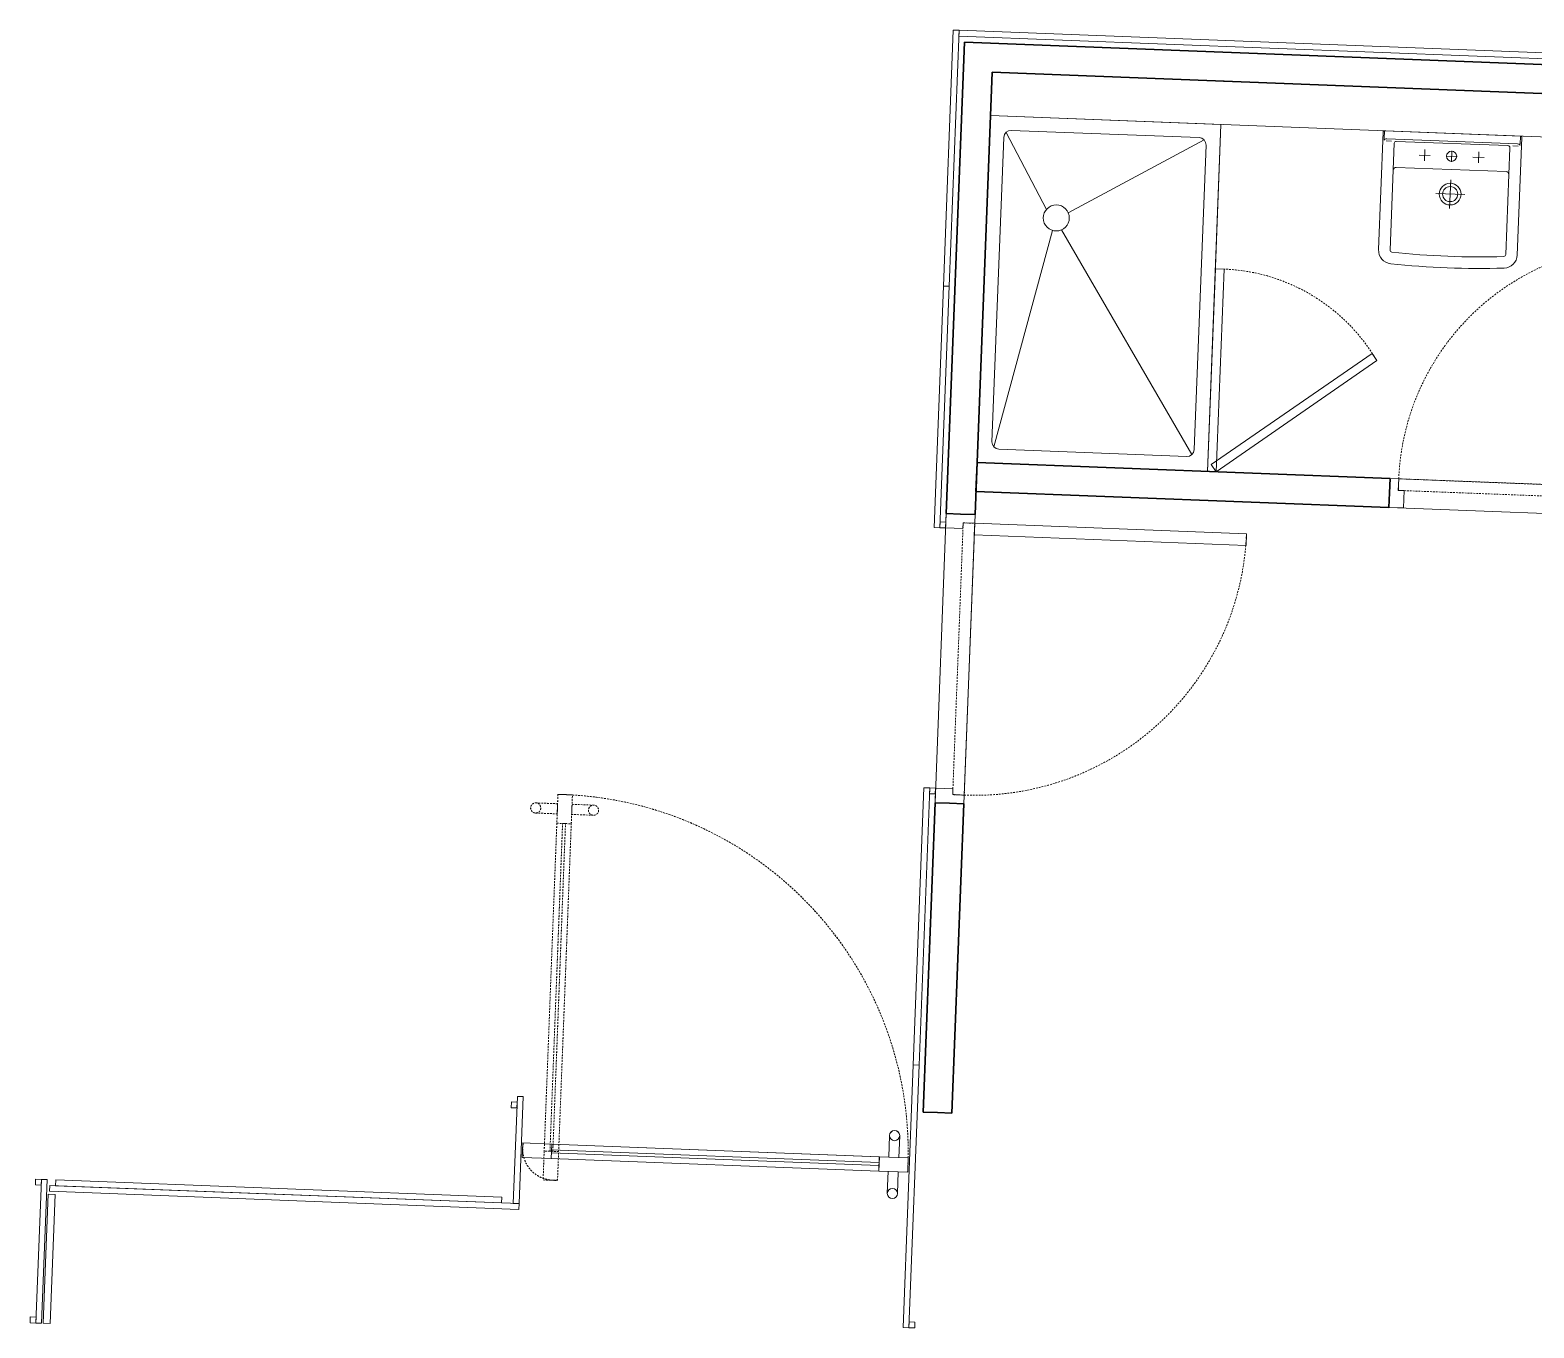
# Model space of a CAD drawing. Header units: millimetres. Extents: x 32078 to 83548, y -4690 to 56252.
# Drawn here: x 53054 to 58252, y 34234 to 38718 of the extents above; entities that cross this region are included whole.
import ezdxf

# ---------------------------------------------------------------- set-up
doc = ezdxf.new("R2010")
doc.units = ezdxf.units.MM
doc.header["$MEASUREMENT"] = 0
doc.linetypes.add('CENTER2', pattern=[11.25, 7.5, -1.25, 1.25, -1.25])
doc.linetypes.add('DGN Style 2', pattern=[10, 6, -4])
for name, color, linetype, lineweight in [('DOOR', 40, 'Continuous', 0), ('DOOR-FRAM', 40, 'Continuous', 0), ('DOOR-HEAD', 42, 'Continuous', 30), ('DOOR-LEAF', 40, 'Continuous', 0), ('DOOR-OPNG', 40, 'Continuous', 0), ('FIXT-JNRY-FULL', 6, 'Continuous', 0), ('FIXT-SNTY', 132, 'Continuous', 0), ('GLAZ', 4, 'Continuous', 0), ('PRTN-FULL', 6, 'Continuous', 30), ('STRC-STEL', 62, 'Continuous', 30), ('WALL-LNIG', 1, 'Continuous', 0)]:
    doc.layers.add(name, color=color, linetype=linetype, lineweight=lineweight)

# ---------------------------------------------------------------- blocks, each defined once
blk = doc.blocks.new('*U162')
at = {"color": 0, "lineweight": -2}
for p, q in [((-226.8, 237.9), (-227.9, 209.9)), ((-219.2, 209.6), (233.1, 192.1)), ((242.9, 219.8), (241.8, 191.8)), ((-202.9, 202), (-221.5, 202.7)), ((-193.4, 194.6), (-207.7, -174.4)), ((-186.2, 201.3), (199.6, 186.4)), ((206.3, 179.2), (192, -189.9)), ((216.3, 185.8), (234.9, 185.1)), ((193.1, 96.6), (-186.6, 111.3))]:
    blk.add_line(p, q, dxfattribs=at)
at = {"color": 0, "linetype": 'CENTER2', "lineweight": -2, "ltscale": 30}
for p, q in [((-88.9, 133.9), (-87.4, 172.5)), ((4.2, 130.3), (5.7, 169)), ((97.3, 126.7), (98.8, 165.4)), ((-68.8, 152.5), (-107.4, 154)), ((-14.3, 150.4), (24.3, 148.9)), ((78.8, 146.8), (117.4, 145.3)), ((1.8, 68.2), (-2, -30.2)), ((-50.7, 21), (49.2, 17.1))]:
    blk.add_line(p, q, dxfattribs=at)
at = {"color": 0, "lineweight": -2, "extrusion": (0, 0, -1), "flags": 128}
blk.add_lwpolyline([(-247.7, 214.6, -0.414214), (-242.9, 219.8), (226.8, 237.9, -0.414214), (232, 233.1), (247.7, -172.9, -0.395043), (205.6, -221.4, -0.034639), (-186.3, -236.6, -0.395043), (-232, -191.4), (-247.7, 214.6)], format="xyb", close=True, dxfattribs=at)
at = {"color": 0, "lineweight": -2, "extrusion": (0, 0, -1)}
blk.add_circle((-5, 149.6), 17.5, dxfattribs=at)
at = {"color": 0, "linetype": 'Continuous', "lineweight": -2, "extrusion": (0, 0, -1)}
for radius in [37.5, 26]:
    blk.add_circle((0.1, 19), radius, dxfattribs=at)
at = {"color": 0, "lineweight": -2}
for centre, radius, start, end in [((-220.7, 200.1), 9.63, 80.9509, 147.5896), ((-186.4, 194.3), 7, 87.7869, 177.7869), ((199.3, 179.4), 7, 357.7869, 87.7869), ((233.9, 182.5), 9.63, 27.9842, 94.6229), ((-187, 101.3), 10, 87.7869, 177.7869), ((192.7, 86.6), 10, 357.7869, 87.7869), ((-200.7, -174.7), 7, 177.7869, 264.0176), ((99.7, 2600.6), 2798.6, 263.8229, 271.7508), ((185, -189.6), 7, 271.5561, 357.7869)]:
    blk.add_arc(centre, radius, start, end, dxfattribs=at)
blk = doc.blocks.new('*U163')
at = {"layer": 'DOOR-FRAM', "color": 0, "lineweight": -2, "flags": 128}
for points in [[(-499.7, 501.6), (-399.8, 497.7), (-401, 467.7), (-440.9, 469.3), (-441.7, 449.3), (-501.7, 451.6), (-499.7, 501.6)], [(-538.3, -497.7), (-438.4, -501.6), (-437.3, -471.6), (-477.2, -470), (-476.5, -450.1), (-536.4, -447.7), (-538.3, -497.7)]]:
    blk.add_lwpolyline(points, close=True, dxfattribs=at)
at = {"layer": 'DOOR-HEAD', "color": 0, "lineweight": -2, "flags": 128}
blk.add_lwpolyline([(-399.8, 497.7), (-499.7, 501.6), (-538.3, -497.7), (-438.4, -501.6), (-399.8, 497.7)], close=True, dxfattribs=at)
at = {"layer": 'DOOR-LEAF', "color": 0, "lineweight": -2, "flags": 128}
blk.add_lwpolyline([(-401, 467.7), (538.3, 431.4), (536.8, 391.4), (-402.5, 427.7), (-401, 467.7)], close=True, dxfattribs=at)
at = {"layer": 'DOOR-OPNG', "color": 0, "linetype": 'DGN Style 2', "lineweight": -2, "flags": 128}
blk.add_lwpolyline([(-401, 467.7), (-437.3, -471.6), (-477.2, -470), (-440.9, 469.3), (-401, 467.7)], close=True, dxfattribs=at)
at = {"layer": 'DOOR-OPNG', "color": 0, "linetype": 'DGN Style 2', "lineweight": -2}
blk.add_arc((-401, 467.7), 940, 265.348, 357.7869, dxfattribs=at)
blk = doc.blocks.new('*U169')
at = {"color": 0, "linetype": 'ByBlock', "lineweight": -2}
for p, q in [((-260.3, 804.6), (-120.6, 538.4)), ((-45.4, 526.5), (424.3, 778.2)), ((-100.4, 465.8), (-302.3, -282.5)), ((-69.2, 467.3), (382.3, -309))]:
    blk.add_line(p, q, dxfattribs=at)
blk.add_wipeout([(-41.8, 507), (-41.7, 509.8), (-41.9, 512.6), (-42.2, 515.4), (-42.7, 518.2), (-43.4, 521), (-44.3, 523.7), (-45.3, 526.3), (-46.5, 528.9), (-47.8, 531.4), (-49.3, 533.8), (-51, 536.1), (-52.8, 538.2), (-54.7, 540.3), (-56.7, 542.3), (-58.9, 544.1), (-61.2, 545.8), (-63.5, 547.3), (-66, 548.7), (-68.6, 549.9), (-71.2, 551), (-73.9, 551.8), (-76.6, 552.6), (-79.4, 553.1), (-82.2, 553.5), (-85, 553.7), (-87.8, 553.7), (-90.6, 553.6), (-93.4, 553.2), (-96.2, 552.7), (-99, 552), (-101.7, 551.2), (-104.3, 550.2), (-106.9, 549), (-109.3, 547.6), (-111.7, 546.1), (-114, 544.5), (-116.2, 542.7), (-118.3, 540.8), (-120.3, 538.7), (-122.1, 536.6), (-123.8, 534.3), (-125.3, 531.9), (-126.7, 529.4), (-127.9, 526.9), (-129, 524.3), (-129.8, 521.6), (-130.6, 518.9), (-131.1, 516.1), (-131.5, 513.3), (-131.7, 510.5), (-131.7, 507.6), (-131.6, 504.8), (-131.2, 502), (-130.7, 499.2), (-130, 496.5), (-129.2, 493.8), (-128.1, 491.2), (-127, 488.6), (-125.6, 486.1), (-124.1, 483.7), (-122.5, 481.4), (-120.7, 479.2), (-118.8, 477.1), (-116.7, 475.2), (-114.6, 473.4), (-112.3, 471.7), (-109.9, 470.2), (-107.4, 468.8), (-104.9, 467.6), (-102.3, 466.5), (-99.6, 465.6), (-96.9, 464.9), (-94.1, 464.3), (-91.3, 464), (-88.5, 463.8), (-85.6, 463.7), (-82.8, 463.9), (-80, 464.2), (-77.2, 464.7), (-74.5, 465.4), (-71.8, 466.3), (-69.1, 467.3), (-66.6, 468.5), (-64.1, 469.8), (-61.7, 471.3), (-59.4, 473), (-57.2, 474.8), (-55.1, 476.7), (-53.2, 478.7), (-51.4, 480.9), (-49.7, 483.2), (-48.2, 485.5), (-46.8, 488), (-45.6, 490.6), (-44.5, 493.2), (-43.6, 495.9), (-42.9, 498.6), (-42.3, 501.4)], dxfattribs=at)
blk.add_circle((-86.7, 508.7), 45, dxfattribs=at)
blk = doc.blocks.new('*U170')
at = {"color": 0, "linetype": 'ByBlock', "lineweight": -2}
for p, q in [((-309, -264.6), (-268.3, 787.3)), ((-242.4, 811.3), (407, 786.2)), ((431, 760.2), (390.3, -291.6)), ((364.4, -315.6), (-285, -290.5))]:
    blk.add_line(p, q, dxfattribs=at)
at = {"color": 0, "linetype": 'ByBlock', "lineweight": -2, "extrusion": (0, 0, -1)}
for centre, start, end in [((243.3, 786.3), 2.2131, 92.2131), ((284, -265.5), 272.2131, 2.2131), ((-365.4, -290.6), 182.2131, 272.2131)]:
    blk.add_arc(centre, 25, start, end, dxfattribs=at)
at = {"color": 0, "linetype": 'ByBlock', "lineweight": -2}
blk.add_arc((406, 761.2), 25, 357.7869, 87.7869, dxfattribs=at)
blk = doc.blocks.new('*U168')
at = {"color": 0, "linetype": 'ByBlock', "lineweight": -2}
blk.add_blockref('*U169', (0, 0), dxfattribs=at)
blk.add_blockref('*U170', (0, 0), dxfattribs=at)
blk = doc.blocks.new('*U167')
at = {"color": 0, "linetype": 'ByBlock', "lineweight": -2, "extrusion": (0, 0, -1), "rotation": 4.426278310679337}
blk.add_blockref('*U168', (-37.8, -351.7), dxfattribs=at)
at = {"color": 0, "linetype": 'ByBlock', "lineweight": -2, "extrusion": (0, 0, -1), "flags": 128}
blk.add_lwpolyline([(-371.3, -714.9), (425.3, -684.1), (379, 515), (-417.6, 484.2), (-371.3, -714.9)], close=True, dxfattribs=at)
blk = doc.blocks.new('*U175')
at = {"layer": 'DOOR-FRAM', "color": 0, "lineweight": -2, "extrusion": (0, 0, -1), "flags": 128}
for points in [[(499.7, 501.6), (399.8, 497.7), (401, 467.7), (440.9, 469.3), (441.7, 449.3), (501.7, 451.6), (499.7, 501.6)], [(534.5, -397.8), (434.6, -401.6), (433.4, -371.7), (473.4, -370.1), (472.6, -350.1), (532.5, -347.8), (534.5, -397.8)]]:
    blk.add_lwpolyline(points, close=True, dxfattribs=at)
at = {"layer": 'DOOR-HEAD', "color": 0, "lineweight": -2, "extrusion": (0, 0, -1), "flags": 128}
blk.add_lwpolyline([(399.8, 497.7), (499.7, 501.6), (534.5, -397.8), (434.6, -401.6), (399.8, 497.7)], close=True, dxfattribs=at)
at = {"layer": 'DOOR-LEAF', "color": 0, "lineweight": -2, "extrusion": (0, 0, -1), "flags": 128}
blk.add_lwpolyline([(401, 467.7), (-438.4, 435.3), (-436.9, 395.3), (402.5, 427.7), (401, 467.7)], close=True, dxfattribs=at)
at = {"layer": 'DOOR-OPNG', "color": 0, "linetype": 'DGN Style 2', "lineweight": -2, "extrusion": (0, 0, -1), "flags": 128}
blk.add_lwpolyline([(401, 467.7), (433.4, -371.7), (473.4, -370.1), (440.9, 469.3), (401, 467.7)], close=True, dxfattribs=at)
at = {"layer": 'DOOR-OPNG', "color": 0, "linetype": 'DGN Style 2', "lineweight": -2}
blk.add_arc((-403, 469.9), 842.1, 265.2062, 357.645, dxfattribs=at)
blk = doc.blocks.new('*U207')
at = {"color": 0, "linetype": 'ByBlock', "lineweight": -2, "extrusion": (0, 0, -1), "flags": 128}
blk.add_lwpolyline([(-74.5, -120.7), (0.4, -117.8), (-0.9, -82.8), (-75.8, -85.7)], dxfattribs=at)
at = {"color": 0, "linetype": 'ByBlock', "lineweight": -2}
blk.add_wipeout([(92.7, -103.8), (92.6, -104.9), (92.4, -106), (92.2, -107.1), (91.9, -108.2), (91.6, -109.2), (91.2, -110.2), (90.7, -111.2), (90.2, -112.2), (89.6, -113.1), (88.9, -114), (88.2, -114.8), (87.5, -115.6), (86.6, -116.4), (85.8, -117.1), (84.9, -117.7), (84, -118.3), (83, -118.8), (82, -119.3), (81, -119.7), (79.9, -120), (78.9, -120.3), (77.8, -120.5), (76.7, -120.6), (75.6, -120.7), (74.5, -120.7), (73.4, -120.6), (72.3, -120.4), (71.2, -120.2), (70.2, -119.9), (69.1, -119.6), (68.1, -119.2), (67.1, -118.7), (66.2, -118.2), (65.2, -117.6), (64.3, -116.9), (63.5, -116.2), (62.7, -115.4), (62, -114.6), (61.3, -113.8), (60.6, -112.9), (60, -112), (59.5, -111), (59.1, -110), (58.7, -109), (58.3, -107.9), (58.1, -106.9), (57.9, -105.8), (57.7, -104.7), (57.7, -103.6), (57.7, -102.5), (57.8, -101.4), (57.9, -100.3), (58.1, -99.2), (58.4, -98.2), (58.7, -97.1), (59.2, -96.1), (59.6, -95.1), (60.2, -94.1), (60.8, -93.2), (61.4, -92.3), (62.1, -91.5), (62.9, -90.7), (63.7, -90), (64.5, -89.3), (65.4, -88.6), (66.4, -88), (67.3, -87.5), (68.3, -87.1), (69.4, -86.7), (70.4, -86.3), (71.5, -86.1), (72.6, -85.9), (73.6, -85.7), (74.7, -85.7), (75.8, -85.7), (76.9, -85.8), (78, -85.9), (79.1, -86.1), (80.2, -86.4), (81.2, -86.7), (82.2, -87.2), (83.2, -87.6), (84.2, -88.2), (85.1, -88.8), (86, -89.4), (86.8, -90.1), (87.6, -90.9), (88.4, -91.7), (89.1, -92.5), (89.7, -93.4), (90.3, -94.4), (90.8, -95.3), (91.3, -96.3), (91.7, -97.4), (92, -98.4), (92.3, -99.5), (92.5, -100.6), (92.6, -101.6)], dxfattribs=at)
at = {"color": 0, "linetype": 'ByBlock', "lineweight": -2, "extrusion": (0, 0, -1)}
blk.add_circle((-75.2, -103.2), 17.5, dxfattribs=at)
blk = doc.blocks.new('*U208')
at = {"color": 0, "linetype": 'ByBlock', "lineweight": -2, "flags": 128}
blk.add_lwpolyline([(-25.4, -116.8), (-100.4, -113.9), (-99, -78.9), (-24.1, -81.8)], dxfattribs=at)
at = {"color": 0, "linetype": 'ByBlock', "lineweight": -2}
blk.add_wipeout([(-7.3, -100), (-7.3, -98.9), (-7.3, -97.8), (-7.5, -96.7), (-7.7, -95.6), (-7.9, -94.5), (-8.3, -93.5), (-8.7, -92.5), (-9.1, -91.5), (-9.6, -90.5), (-10.2, -89.6), (-10.9, -88.7), (-11.6, -87.8), (-12.3, -87), (-13.1, -86.3), (-13.9, -85.6), (-14.8, -84.9), (-15.7, -84.3), (-16.7, -83.8), (-17.7, -83.3), (-18.7, -82.9), (-19.8, -82.5), (-20.8, -82.3), (-21.9, -82), (-23, -81.9), (-24.1, -81.8), (-25.2, -81.8), (-26.3, -81.9), (-27.4, -82), (-28.5, -82.2), (-29.5, -82.5), (-30.6, -82.8), (-31.6, -83.2), (-32.6, -83.7), (-33.6, -84.2), (-34.5, -84.8), (-35.4, -85.4), (-36.2, -86.1), (-37, -86.8), (-37.8, -87.6), (-38.5, -88.5), (-39.2, -89.4), (-39.8, -90.3), (-40.3, -91.2), (-40.8, -92.2), (-41.2, -93.3), (-41.5, -94.3), (-41.8, -95.4), (-42, -96.4), (-42.2, -97.5), (-42.3, -98.6), (-42.3, -99.7), (-42.2, -100.8), (-42.1, -101.9), (-41.9, -103), (-41.6, -104.1), (-41.3, -105.1), (-40.9, -106.1), (-40.4, -107.1), (-39.9, -108.1), (-39.3, -109), (-38.7, -109.9), (-38, -110.8), (-37.2, -111.6), (-36.4, -112.3), (-35.6, -113.1), (-34.7, -113.7), (-33.8, -114.3), (-32.8, -114.8), (-31.8, -115.3), (-30.8, -115.7), (-29.8, -116.1), (-28.7, -116.4), (-27.6, -116.6), (-26.5, -116.7), (-25.4, -116.8), (-24.3, -116.8), (-23.2, -116.7), (-22.2, -116.6), (-21.1, -116.4), (-20, -116.1), (-19, -115.8), (-17.9, -115.4), (-16.9, -115), (-16, -114.4), (-15, -113.8), (-14.1, -113.2), (-13.3, -112.5), (-12.5, -111.8), (-11.7, -111), (-11, -110.1), (-10.4, -109.2), (-9.8, -108.3), (-9.2, -107.4), (-8.8, -106.4), (-8.3, -105.3), (-8, -104.3), (-7.7, -103.2), (-7.5, -102.2)], dxfattribs=at)
blk.add_circle((-24.8, -99.3), 17.5, dxfattribs=at)
blk = doc.blocks.new('*U206')
at = {"layer": 'DOOR', "color": 0, "linetype": 'ByBlock', "lineweight": -2}
for p, q in [((544.3, 80.7), (-588.3, 124.6)), ((-590.2, 74.6), (542.3, 30.8))]:
    blk.add_line(p, q, dxfattribs=at)
at = {"layer": 'DOOR', "color": 0, "linetype": 'ByBlock', "lineweight": -2, "flags": 128}
blk.add_lwpolyline([(-588.3, 124.6), (-688.2, 128.4), (-690.1, 78.5), (-590.2, 74.6), (-588.3, 124.6)], close=True, dxfattribs=at)
at = {"layer": 'GLAZ', "color": 0, "linetype": 'ByBlock', "lineweight": -2, "flags": 128}
blk.add_lwpolyline([(-589.1, 104.6), (543.5, 60.8), (543.1, 50.8), (-589.4, 94.6), (-589.1, 104.6)], close=True, dxfattribs=at)
at = {"layer": 'DOOR', "color": 0, "linetype": 'ByBlock', "lineweight": -2, "extrusion": (0, 0, -1), "rotation": 94.43021704801916}
blk.add_blockref('*U207', (-694.2, 70.8), dxfattribs=at)
at = {"layer": 'DOOR', "color": 0, "linetype": 'ByBlock', "lineweight": -2, "rotation": 269.9960612626599}
blk.add_blockref('*U208', (688.7, -70.9), dxfattribs=at)
at = {"layer": 'DOOR', "color": 0, "linetype": 'ByBlock', "lineweight": -2, "flags": 128}
blk.add_lwpolyline([(644.2, 76.9), (544.3, 80.7), (542.3, 30.8), (642.3, 26.9), (644.2, 76.9)], close=True, dxfattribs=at)
blk = doc.blocks.new('*U210')
at = {"color": 0, "linetype": 'ByBlock', "lineweight": -2, "extrusion": (0, 0, -1), "flags": 128}
blk.add_lwpolyline([(-22.6, -168.7), (52.3, -165.8), (51, -130.8), (-24, -133.7)], dxfattribs=at)
at = {"color": 0, "linetype": 'ByBlock', "lineweight": -2}
blk.add_wipeout([(40.8, -151.9), (40.7, -153), (40.5, -154.1), (40.3, -155.1), (40, -156.2), (39.7, -157.2), (39.3, -158.3), (38.8, -159.3), (38.3, -160.2), (37.7, -161.1), (37, -162), (36.3, -162.9), (35.6, -163.7), (34.8, -164.4), (33.9, -165.1), (33, -165.7), (32.1, -166.3), (31.1, -166.8), (30.1, -167.3), (29.1, -167.7), (28, -168), (27, -168.3), (25.9, -168.5), (24.8, -168.6), (23.7, -168.7), (22.6, -168.7), (21.5, -168.6), (20.4, -168.5), (19.3, -168.3), (18.3, -168), (17.2, -167.6), (16.2, -167.2), (15.2, -166.7), (14.3, -166.2), (13.3, -165.6), (12.5, -165), (11.6, -164.2), (10.8, -163.5), (10.1, -162.7), (9.4, -161.8), (8.7, -160.9), (8.2, -160), (7.6, -159), (7.2, -158), (6.8, -157), (6.4, -156), (6.2, -154.9), (6, -153.8), (5.8, -152.7), (5.8, -151.6), (5.8, -150.5), (5.9, -149.4), (6, -148.3), (6.2, -147.3), (6.5, -146.2), (6.9, -145.2), (7.3, -144.1), (7.7, -143.1), (8.3, -142.2), (8.9, -141.3), (9.5, -140.4), (10.2, -139.5), (11, -138.7), (11.8, -138), (12.7, -137.3), (13.5, -136.7), (14.5, -136.1), (15.4, -135.6), (16.4, -135.1), (17.5, -134.7), (18.5, -134.4), (19.6, -134.1), (20.7, -133.9), (21.8, -133.8), (22.9, -133.7), (24, -133.7), (25.1, -133.8), (26.1, -133.9), (27.2, -134.1), (28.3, -134.4), (29.3, -134.8), (30.3, -135.2), (31.3, -135.7), (32.3, -136.2), (33.2, -136.8), (34.1, -137.5), (34.9, -138.2), (35.7, -138.9), (36.5, -139.7), (37.2, -140.6), (37.8, -141.5), (38.4, -142.4), (38.9, -143.4), (39.4, -144.4), (39.8, -145.4), (40.1, -146.4), (40.4, -147.5), (40.6, -148.6), (40.7, -149.7)], dxfattribs=at)
at = {"color": 0, "linetype": 'ByBlock', "lineweight": -2, "extrusion": (0, 0, -1)}
blk.add_circle((-23.3, -151.2), 17.5, dxfattribs=at)
blk = doc.blocks.new('*U211')
at = {"color": 0, "linetype": 'ByBlock', "lineweight": -2, "flags": 128}
blk.add_lwpolyline([(22.6, -168.7), (-52.4, -165.8), (-51, -130.8), (23.9, -133.7)], dxfattribs=at)
at = {"color": 0, "linetype": 'ByBlock', "lineweight": -2}
blk.add_wipeout([(40.8, -151.9), (40.8, -150.8), (40.7, -149.7), (40.6, -148.6), (40.4, -147.5), (40.1, -146.4), (39.8, -145.4), (39.4, -144.4), (38.9, -143.4), (38.4, -142.4), (37.8, -141.5), (37.2, -140.6), (36.5, -139.7), (35.7, -138.9), (34.9, -138.2), (34.1, -137.4), (33.2, -136.8), (32.3, -136.2), (31.3, -135.7), (30.3, -135.2), (29.3, -134.8), (28.3, -134.4), (27.2, -134.1), (26.1, -133.9), (25, -133.8), (23.9, -133.7), (22.8, -133.7), (21.7, -133.8), (20.7, -133.9), (19.6, -134.1), (18.5, -134.4), (17.5, -134.7), (16.4, -135.1), (15.4, -135.6), (14.5, -136.1), (13.5, -136.7), (12.6, -137.3), (11.8, -138), (11, -138.7), (10.2, -139.5), (9.5, -140.4), (8.9, -141.3), (8.3, -142.2), (7.7, -143.1), (7.3, -144.1), (6.8, -145.2), (6.5, -146.2), (6.2, -147.3), (6, -148.3), (5.9, -149.4), (5.8, -150.5), (5.8, -151.6), (5.8, -152.7), (6, -153.8), (6.2, -154.9), (6.4, -156), (6.8, -157), (7.2, -158), (7.6, -159), (8.1, -160), (8.7, -160.9), (9.4, -161.8), (10.1, -162.7), (10.8, -163.5), (11.6, -164.2), (12.4, -164.9), (13.3, -165.6), (14.2, -166.2), (15.2, -166.7), (16.2, -167.2), (17.2, -167.6), (18.3, -168), (19.3, -168.3), (20.4, -168.5), (21.5, -168.6), (22.6, -168.7), (23.7, -168.7), (24.8, -168.6), (25.9, -168.5), (27, -168.3), (28, -168), (29.1, -167.7), (30.1, -167.3), (31.1, -166.8), (32.1, -166.3), (33, -165.7), (33.9, -165.1), (34.7, -164.4), (35.5, -163.7), (36.3, -162.9), (37, -162), (37.7, -161.1), (38.3, -160.2), (38.8, -159.3), (39.3, -158.3), (39.7, -157.2), (40, -156.2), (40.3, -155.1), (40.5, -154.1)], dxfattribs=at)
blk.add_circle((23.3, -151.2), 17.5, dxfattribs=at)
blk = doc.blocks.new('*U209')
at = {"layer": 'DOOR', "color": 0, "linetype": 'ByBlock', "lineweight": -2}
for p, q in [((492.4, 32.7), (-640.2, 76.5)), ((-642.1, 26.6), (490.4, -17.2))]:
    blk.add_line(p, q, dxfattribs=at)
at = {"layer": 'DOOR', "color": 0, "linetype": 'ByBlock', "lineweight": -2, "flags": 128}
blk.add_lwpolyline([(-640.2, 76.5), (-740.1, 80.4), (-742, 30.5), (-642.1, 26.6), (-640.2, 76.5)], close=True, dxfattribs=at)
at = {"layer": 'GLAZ', "color": 0, "linetype": 'ByBlock', "lineweight": -2, "flags": 128}
blk.add_lwpolyline([(-641, 56.6), (491.6, 12.7), (491.2, 2.8), (-641.3, 46.6), (-641, 56.6)], close=True, dxfattribs=at)
at = {"layer": 'DOOR', "color": 0, "linetype": 'ByBlock', "lineweight": -2, "extrusion": (0, 0, -1), "rotation": 94.43021704801919}
blk.add_blockref('*U210', (-694.2, 70.8), dxfattribs=at)
at = {"layer": 'DOOR', "color": 0, "linetype": 'ByBlock', "lineweight": -2, "rotation": 269.9960612626599}
blk.add_blockref('*U211', (688.7, -70.9), dxfattribs=at)
at = {"layer": 'DOOR', "color": 0, "linetype": 'ByBlock', "lineweight": -2, "flags": 128}
blk.add_lwpolyline([(592.3, 28.8), (492.4, 32.7), (490.4, -17.2), (590.4, -21.1), (592.3, 28.8)], close=True, dxfattribs=at)
blk = doc.blocks.new('*U205')
at = {"layer": 'DOOR', "color": 0, "linetype": 'DGN Style 2', "lineweight": -2}
blk.add_blockref('*U206', (8.1, 541.6), dxfattribs=at)
at = {"layer": 'DOOR', "color": 0, "lineweight": -2, "rotation": 269.9999999999939}
blk.add_blockref('*U209', (-632.7, 0), dxfattribs=at)
at = {"layer": 'DOOR-OPNG', "color": 0, "linetype": 'DGN Style 2', "lineweight": -2}
for centre, radius, start, end in [((-574.2, 633.7), 106.6, 78.1964, 187.3726), ((-582.9, 643.1), 1235.2, 266.7095, 358.8569)]:
    blk.add_arc(centre, radius, start, end, dxfattribs=at)
blk = doc.blocks.new('*U214')
at = {"color": 0, "linetype": 'ByBlock', "lineweight": -2, "extrusion": (0, 0, -1), "flags": 128}
blk.add_lwpolyline([(-74.5, -120.7), (0.4, -117.8), (-0.9, -82.8), (-75.9, -85.7)], dxfattribs=at)
at = {"color": 0, "linetype": 'ByBlock', "lineweight": -2}
blk.add_wipeout([(92.7, -103.8), (92.6, -104.9), (92.4, -106), (92.2, -107.1), (91.9, -108.2), (91.6, -109.2), (91.2, -110.2), (90.7, -111.2), (90.2, -112.2), (89.6, -113.1), (88.9, -114), (88.2, -114.8), (87.5, -115.6), (86.7, -116.4), (85.8, -117.1), (84.9, -117.7), (84, -118.3), (83, -118.8), (82, -119.3), (81, -119.7), (79.9, -120), (78.9, -120.3), (77.8, -120.5), (76.7, -120.6), (75.6, -120.7), (74.5, -120.7), (73.4, -120.6), (72.3, -120.4), (71.2, -120.2), (70.2, -119.9), (69.1, -119.6), (68.1, -119.2), (67.1, -118.7), (66.2, -118.2), (65.2, -117.6), (64.3, -116.9), (63.5, -116.2), (62.7, -115.5), (62, -114.6), (61.3, -113.8), (60.6, -112.9), (60, -112), (59.5, -111), (59.1, -110), (58.7, -109), (58.3, -107.9), (58.1, -106.9), (57.9, -105.8), (57.7, -104.7), (57.7, -103.6), (57.7, -102.5), (57.8, -101.4), (57.9, -100.3), (58.1, -99.2), (58.4, -98.2), (58.8, -97.1), (59.2, -96.1), (59.6, -95.1), (60.2, -94.2), (60.8, -93.2), (61.4, -92.3), (62.1, -91.5), (62.9, -90.7), (63.7, -90), (64.5, -89.3), (65.4, -88.6), (66.4, -88), (67.3, -87.5), (68.3, -87.1), (69.4, -86.7), (70.4, -86.3), (71.5, -86.1), (72.6, -85.9), (73.7, -85.7), (74.8, -85.7), (75.9, -85.7), (76.9, -85.8), (78, -85.9), (79.1, -86.1), (80.2, -86.4), (81.2, -86.7), (82.2, -87.2), (83.2, -87.6), (84.2, -88.2), (85.1, -88.8), (86, -89.4), (86.8, -90.1), (87.6, -90.9), (88.4, -91.7), (89.1, -92.5), (89.7, -93.4), (90.3, -94.4), (90.8, -95.3), (91.3, -96.3), (91.7, -97.4), (92, -98.4), (92.3, -99.5), (92.5, -100.6), (92.6, -101.6)], dxfattribs=at)
at = {"color": 0, "linetype": 'ByBlock', "lineweight": -2, "extrusion": (0, 0, -1)}
blk.add_circle((-75.2, -103.2), 17.5, dxfattribs=at)
blk = doc.blocks.new('*U215')
at = {"color": 0, "linetype": 'ByBlock', "lineweight": -2, "flags": 128}
blk.add_lwpolyline([(-25.4, -116.8), (-100.4, -113.9), (-99, -78.9), (-24.1, -81.8)], dxfattribs=at)
at = {"color": 0, "linetype": 'ByBlock', "lineweight": -2}
blk.add_wipeout([(-7.3, -100), (-7.3, -98.9), (-7.3, -97.8), (-7.5, -96.7), (-7.7, -95.6), (-7.9, -94.5), (-8.3, -93.5), (-8.7, -92.5), (-9.1, -91.5), (-9.6, -90.5), (-10.2, -89.6), (-10.9, -88.7), (-11.6, -87.8), (-12.3, -87), (-13.1, -86.3), (-13.9, -85.6), (-14.8, -84.9), (-15.8, -84.3), (-16.7, -83.8), (-17.7, -83.3), (-18.7, -82.9), (-19.8, -82.5), (-20.8, -82.3), (-21.9, -82), (-23, -81.9), (-24.1, -81.8), (-25.2, -81.8), (-26.3, -81.9), (-27.4, -82), (-28.5, -82.2), (-29.5, -82.5), (-30.6, -82.8), (-31.6, -83.2), (-32.6, -83.7), (-33.6, -84.2), (-34.5, -84.8), (-35.4, -85.4), (-36.2, -86.1), (-37.1, -86.8), (-37.8, -87.6), (-38.5, -88.5), (-39.2, -89.4), (-39.8, -90.3), (-40.3, -91.2), (-40.8, -92.2), (-41.2, -93.3), (-41.5, -94.3), (-41.8, -95.4), (-42, -96.4), (-42.2, -97.5), (-42.3, -98.6), (-42.3, -99.7), (-42.2, -100.8), (-42.1, -101.9), (-41.9, -103), (-41.6, -104.1), (-41.3, -105.1), (-40.9, -106.1), (-40.4, -107.1), (-39.9, -108.1), (-39.3, -109), (-38.7, -109.9), (-38, -110.8), (-37.2, -111.6), (-36.4, -112.3), (-35.6, -113.1), (-34.7, -113.7), (-33.8, -114.3), (-32.8, -114.8), (-31.8, -115.3), (-30.8, -115.7), (-29.8, -116.1), (-28.7, -116.4), (-27.6, -116.6), (-26.5, -116.7), (-25.4, -116.8), (-24.3, -116.8), (-23.2, -116.7), (-22.2, -116.6), (-21.1, -116.4), (-20, -116.1), (-19, -115.8), (-17.9, -115.4), (-16.9, -115), (-16, -114.4), (-15, -113.9), (-14.1, -113.2), (-13.3, -112.5), (-12.5, -111.8), (-11.7, -111), (-11, -110.1), (-10.4, -109.2), (-9.8, -108.3), (-9.2, -107.4), (-8.8, -106.4), (-8.3, -105.4), (-8, -104.3), (-7.7, -103.2), (-7.5, -102.2)], dxfattribs=at)
blk.add_circle((-24.8, -99.3), 17.5, dxfattribs=at)
blk = doc.blocks.new('*U213')
at = {"layer": 'DOOR', "color": 0, "linetype": 'ByBlock', "lineweight": -2}
for p, q in [((544.3, 80.7), (-588.3, 124.6)), ((-590.2, 74.6), (542.3, 30.8))]:
    blk.add_line(p, q, dxfattribs=at)
at = {"layer": 'DOOR', "color": 0, "linetype": 'ByBlock', "lineweight": -2, "flags": 128}
blk.add_lwpolyline([(-588.3, 124.6), (-688.2, 128.4), (-690.2, 78.5), (-590.2, 74.6), (-588.3, 124.6)], close=True, dxfattribs=at)
at = {"layer": 'GLAZ', "color": 0, "linetype": 'ByBlock', "lineweight": -2, "flags": 128}
blk.add_lwpolyline([(-589.1, 104.6), (543.5, 60.8), (543.1, 50.8), (-589.5, 94.6), (-589.1, 104.6)], close=True, dxfattribs=at)
at = {"layer": 'DOOR', "color": 0, "linetype": 'ByBlock', "lineweight": -2, "extrusion": (0, 0, -1), "rotation": 94.43021704801916}
blk.add_blockref('*U214', (-694.2, 70.8), dxfattribs=at)
at = {"layer": 'DOOR', "color": 0, "linetype": 'ByBlock', "lineweight": -2, "rotation": 269.9960612626599}
blk.add_blockref('*U215', (688.7, -70.9), dxfattribs=at)
at = {"layer": 'DOOR', "color": 0, "linetype": 'ByBlock', "lineweight": -2, "flags": 128}
blk.add_lwpolyline([(644.2, 76.9), (544.3, 80.7), (542.3, 30.8), (642.3, 26.9), (644.2, 76.9)], close=True, dxfattribs=at)
blk = doc.blocks.new('*U217')
at = {"color": 0, "linetype": 'ByBlock', "lineweight": -2, "extrusion": (0, 0, -1), "flags": 128}
blk.add_lwpolyline([(-22.6, -168.7), (52.3, -165.8), (51, -130.8), (-24, -133.7)], dxfattribs=at)
at = {"color": 0, "linetype": 'ByBlock', "lineweight": -2}
blk.add_wipeout([(40.8, -151.9), (40.7, -153), (40.5, -154.1), (40.3, -155.1), (40, -156.2), (39.7, -157.2), (39.3, -158.3), (38.8, -159.3), (38.3, -160.2), (37.7, -161.1), (37, -162), (36.3, -162.9), (35.6, -163.7), (34.8, -164.4), (33.9, -165.1), (33, -165.7), (32.1, -166.3), (31.1, -166.8), (30.1, -167.3), (29.1, -167.7), (28, -168), (27, -168.3), (25.9, -168.5), (24.8, -168.6), (23.7, -168.7), (22.6, -168.7), (21.5, -168.6), (20.4, -168.5), (19.3, -168.3), (18.3, -168), (17.2, -167.6), (16.2, -167.2), (15.2, -166.7), (14.3, -166.2), (13.3, -165.6), (12.5, -165), (11.6, -164.2), (10.8, -163.5), (10.1, -162.7), (9.4, -161.8), (8.7, -160.9), (8.2, -160), (7.6, -159), (7.2, -158), (6.8, -157), (6.4, -156), (6.2, -154.9), (6, -153.8), (5.8, -152.7), (5.8, -151.6), (5.8, -150.5), (5.9, -149.4), (6, -148.3), (6.2, -147.3), (6.5, -146.2), (6.9, -145.2), (7.3, -144.1), (7.7, -143.1), (8.3, -142.2), (8.9, -141.3), (9.5, -140.4), (10.2, -139.5), (11, -138.7), (11.8, -138), (12.7, -137.3), (13.5, -136.7), (14.5, -136.1), (15.4, -135.6), (16.4, -135.1), (17.5, -134.7), (18.5, -134.4), (19.6, -134.1), (20.7, -133.9), (21.8, -133.8), (22.9, -133.7), (24, -133.7), (25.1, -133.8), (26.1, -133.9), (27.2, -134.1), (28.3, -134.4), (29.3, -134.8), (30.3, -135.2), (31.3, -135.7), (32.3, -136.2), (33.2, -136.8), (34.1, -137.5), (34.9, -138.2), (35.7, -138.9), (36.5, -139.7), (37.2, -140.6), (37.8, -141.5), (38.4, -142.4), (38.9, -143.4), (39.4, -144.4), (39.8, -145.4), (40.1, -146.4), (40.4, -147.5), (40.6, -148.6), (40.7, -149.7)], dxfattribs=at)
at = {"color": 0, "linetype": 'ByBlock', "lineweight": -2, "extrusion": (0, 0, -1)}
blk.add_circle((-23.3, -151.2), 17.5, dxfattribs=at)
blk = doc.blocks.new('*U218')
at = {"color": 0, "linetype": 'ByBlock', "lineweight": -2, "flags": 128}
blk.add_lwpolyline([(22.6, -168.7), (-52.4, -165.8), (-51, -130.8), (23.9, -133.7)], dxfattribs=at)
at = {"color": 0, "linetype": 'ByBlock', "lineweight": -2}
blk.add_wipeout([(40.8, -151.9), (40.8, -150.8), (40.7, -149.7), (40.6, -148.6), (40.4, -147.5), (40.1, -146.4), (39.8, -145.4), (39.4, -144.4), (38.9, -143.4), (38.4, -142.4), (37.8, -141.5), (37.2, -140.6), (36.5, -139.7), (35.7, -138.9), (34.9, -138.2), (34.1, -137.4), (33.2, -136.8), (32.3, -136.2), (31.3, -135.7), (30.3, -135.2), (29.3, -134.8), (28.3, -134.4), (27.2, -134.1), (26.1, -133.9), (25, -133.8), (23.9, -133.7), (22.8, -133.7), (21.7, -133.8), (20.7, -133.9), (19.6, -134.1), (18.5, -134.4), (17.5, -134.7), (16.4, -135.1), (15.4, -135.6), (14.5, -136.1), (13.5, -136.7), (12.6, -137.3), (11.8, -138), (11, -138.7), (10.2, -139.5), (9.5, -140.4), (8.9, -141.3), (8.3, -142.2), (7.7, -143.1), (7.3, -144.1), (6.8, -145.2), (6.5, -146.2), (6.2, -147.3), (6, -148.3), (5.9, -149.4), (5.8, -150.5), (5.8, -151.6), (5.8, -152.7), (6, -153.8), (6.2, -154.9), (6.4, -156), (6.8, -157), (7.2, -158), (7.6, -159), (8.1, -160), (8.7, -160.9), (9.4, -161.8), (10.1, -162.7), (10.8, -163.5), (11.6, -164.2), (12.4, -164.9), (13.3, -165.6), (14.2, -166.2), (15.2, -166.7), (16.2, -167.2), (17.2, -167.6), (18.3, -168), (19.3, -168.3), (20.4, -168.5), (21.5, -168.6), (22.6, -168.7), (23.7, -168.7), (24.8, -168.6), (25.9, -168.5), (27, -168.3), (28, -168), (29.1, -167.7), (30.1, -167.3), (31.1, -166.8), (32.1, -166.3), (33, -165.7), (33.9, -165.1), (34.7, -164.4), (35.5, -163.7), (36.3, -162.9), (37, -162), (37.7, -161.1), (38.3, -160.2), (38.8, -159.3), (39.3, -158.3), (39.7, -157.2), (40, -156.2), (40.3, -155.1), (40.5, -154.1)], dxfattribs=at)
blk.add_circle((23.3, -151.2), 17.5, dxfattribs=at)
blk = doc.blocks.new('*U216')
at = {"layer": 'DOOR', "color": 0, "linetype": 'ByBlock', "lineweight": -2}
for p, q in [((492.4, 32.7), (-640.2, 76.5)), ((-642.1, 26.6), (490.4, -17.2))]:
    blk.add_line(p, q, dxfattribs=at)
at = {"layer": 'DOOR', "color": 0, "linetype": 'ByBlock', "lineweight": -2, "flags": 128}
blk.add_lwpolyline([(-640.2, 76.5), (-740.1, 80.4), (-742, 30.5), (-642.1, 26.6), (-640.2, 76.5)], close=True, dxfattribs=at)
at = {"layer": 'GLAZ', "color": 0, "linetype": 'ByBlock', "lineweight": -2, "flags": 128}
blk.add_lwpolyline([(-641, 56.6), (491.6, 12.7), (491.2, 2.8), (-641.3, 46.6), (-641, 56.6)], close=True, dxfattribs=at)
at = {"layer": 'DOOR', "color": 0, "linetype": 'ByBlock', "lineweight": -2, "extrusion": (0, 0, -1), "rotation": 94.43021704801919}
blk.add_blockref('*U217', (-694.2, 70.8), dxfattribs=at)
at = {"layer": 'DOOR', "color": 0, "linetype": 'ByBlock', "lineweight": -2, "rotation": 269.9960612626599}
blk.add_blockref('*U218', (688.7, -70.9), dxfattribs=at)
at = {"layer": 'DOOR', "color": 0, "linetype": 'ByBlock', "lineweight": -2, "flags": 128}
blk.add_lwpolyline([(592.3, 28.8), (492.4, 32.7), (490.4, -17.2), (590.4, -21.1), (592.3, 28.8)], close=True, dxfattribs=at)
blk = doc.blocks.new('*U212')
at = {"layer": 'DOOR', "color": 0, "linetype": 'DGN Style 2', "lineweight": -2}
blk.add_blockref('*U213', (8.1, 541.6), dxfattribs=at)
at = {"layer": 'DOOR', "color": 0, "lineweight": -2, "rotation": 269.9999999999939}
blk.add_blockref('*U216', (-632.7, 0), dxfattribs=at)
at = {"layer": 'DOOR-OPNG', "color": 0, "linetype": 'DGN Style 2', "lineweight": -2}
for centre, radius, start, end in [((-574.2, 633.7), 106.6, 78.1947, 187.3709), ((-582.9, 643.1), 1235.2, 266.7096, 358.8571)]:
    blk.add_arc(centre, radius, start, end, dxfattribs=at)

msp = doc.modelspace()

# ---------------------------------------------------------------- linework, layer by layer
at = {"layer": 'PRTN-FULL'}
for p, q in [((56220.5, 37047.8), (56283.4, 38676.6)), ((56320.4, 37043.9), (56379.5, 38572.8)), ((56327.4, 37223.8), (56325.4, 37173.8)), ((56327.4, 37223.8), (57755.1, 37168.6)), ((56323.5, 37123.8), (56325.4, 37173.8)), ((56323.5, 37123.8), (57751.2, 37068.7)), ((57755.1, 37168.6), (57753.1, 37118.6)), ((57751.2, 37068.7), (57753.1, 37118.6)), ((56220.5, 37047.8), (56270.4, 37045.8)), ((56320.4, 37043.9), (56270.4, 37045.8)), ((56140.4, 34979.3), (56181.9, 36048.5)), ((56181.9, 36048.5), (56231.8, 36046.6)), ((56281.8, 36044.6), (56231.8, 36046.6)), ((56140.4, 34979.3), (56190.4, 34977.4))]:
    msp.add_line(p, q, dxfattribs=at)
at = {"layer": 'WALL-LNIG', "flags": 128}
for points in [[(56245, 38718.1), (56265, 38717.3), (56230.8, 37833), (56210.8, 37833.7), (56245, 38718.1)], [(56210.8, 37833.7), (56230.8, 37833), (56198.6, 36998.6), (56178.6, 36999.4), (56210.8, 37833.7)], [(56199.3, 37018.6), (56219.3, 37017.8), (56218.6, 36997.8), (56198.6, 36998.6), (56199.3, 37018.6)], [(56143.7, 36100), (56163.7, 36099.3), (56126.7, 35141.8), (56106.7, 35142.6), (56143.7, 36100)], [(56163.7, 36099.3), (56183.7, 36098.5), (56182.9, 36078.5), (56162.9, 36079.3), (56163.7, 36099.3)], [(56106.7, 35142.6), (56126.7, 35141.8), (56091.6, 34234.4), (56071.6, 34235.1), (56106.7, 35142.6)], [(54716.5, 34994.3), (54736.5, 34993.5), (54737.3, 35013.5), (54717.3, 35014.3), (54716.5, 34994.3)], [(54738.1, 35033.5), (54758.1, 35032.7), (54743.8, 34663), (54723.8, 34663.8), (54738.1, 35033.5)], [(53092.8, 34746.8), (53072.8, 34747.6), (53072, 34727.6), (53092, 34726.8), (53092.8, 34746.8)], [(53092.8, 34746.8), (53112.7, 34746.1), (53093.6, 34249.8), (53073.6, 34250.5), (53092.8, 34746.8)], [(53141.9, 34724.9), (53142.7, 34744.9), (54684.6, 34685.3), (54683.8, 34665.3), (53141.9, 34724.9)], [(53121.2, 34705.7), (53122, 34725.7), (54743.8, 34663), (54743, 34643), (53121.2, 34705.7)], [(53053.6, 34251.3), (53073.6, 34250.5), (53074.3, 34270.5), (53054.4, 34271.3), (53053.6, 34251.3)], [(56091.6, 34234.4), (56111.6, 34233.6), (56112.4, 34253.6), (56092.4, 34254.4), (56091.6, 34234.4)]]:
    msp.add_lwpolyline(points, close=True, dxfattribs=at)
at = {"layer": 'WALL-LNIG', "lineweight": 0, "flags": 128}
msp.add_lwpolyline([(53098.6, 34249.6), (53115.8, 34695.9), (53140.8, 34694.9), (53123.5, 34248.6), (53098.6, 34249.6)], close=True, dxfattribs=at)

# ---------------------------------------------------------------- block references
at = {"layer": 'DOOR-FRAM', "extrusion": (0, 0, -1), "rotation": 94.42627831067827}
msp.add_blockref('*U175', (-58189, 37570.9), dxfattribs=at)
at = {"layer": 'DOOR-FRAM'}
msp.add_blockref('*U163', (56720.2, 36546.2), dxfattribs=at)
at = {"layer": 'FIXT-SNTY', "extrusion": (0, 0, -1), "rotation": 4.42627831067908}
msp.add_blockref('*U162', (-57961.2, 38132.4), dxfattribs=at)

# ---------------------------------------------------------------- wipeouts: each hides what was drawn before it
msp.add_wipeout([(56272.9, 35554.6), (61089.9, 35368.5), (61067.5, 34788.9), (56250.5, 34975.1)]).dxf.layer = 'FIXT-JNRY-FULL'
at = {"linetype": 'Continuous'}
msp.add_wipeout([(57151.1, 37893.3), (57181, 37892.1), (57206.1, 38540.8), (57176.1, 38542)], dxfattribs=at).dxf.layer = 'FIXT-SNTY'

# ---------------------------------------------------------------- next in the draw order: linework, layer by layer
at = {"layer": 'PRTN-FULL'}
for p, q in [((56283.4, 38676.6), (61320.3, 38481.9)), ((56379.5, 38572.8), (61216.5, 38385.8)), ((56240.4, 34975.4), (56281.8, 36044.6)), ((56240.4, 34975.4), (56190.4, 34977.4))]:
    msp.add_line(p, q, dxfattribs=at)
at = {"layer": 'STRC-STEL', "color": 92, "lineweight": 0}
msp.add_line((58742.3, 38331.3), (56373.7, 38422.9), dxfattribs=at)
at = {"layer": 'WALL-LNIG', "flags": 128}
msp.add_lwpolyline([(56264.2, 38697.3), (56265, 38717.3), (64149.1, 38412.6), (64148.3, 38392.6), (56264.2, 38697.3)], close=True, dxfattribs=at)

# ---------------------------------------------------------------- next in the draw order: block references
at = {"layer": 'DOOR', "linetype": 'DGN Style 2', "rotation": 90.00786088017021}
msp.add_blockref('*U205', (55496.9, 35425.1), dxfattribs=at)

# ---------------------------------------------------------------- next in the draw order: block references
at = {"layer": 'DOOR', "linetype": 'DGN Style 2', "rotation": 90.00354933093209}
msp.add_blockref('*U212', (55497, 35425), dxfattribs=at)
at = {"layer": 'FIXT-SNTY', "extrusion": (0, 0, -1), "rotation": 4.4262783106792}
msp.add_blockref('*U167', (-56752.7, 37907.9), dxfattribs=at)

# ---------------------------------------------------------------- next in the draw order: wipeouts: each hides what was drawn before it
msp.add_wipeout([(57258.6, 38372.8), (57638.3, 38358.1), (57623.6, 37978.4), (57243.9, 37993.1)]).dxf.layer = 'FIXT-SNTY'

# ---------------------------------------------------------------- next in the draw order: linework, layer by layer
at = {"layer": 'FIXT-SNTY', "flags": 128}
for points in [[(57151.1, 37893.3), (57181, 37892.1), (57154, 37191.8), (57124, 37193), (57151.1, 37893.3)], [(57692.6, 37601.1), (57709.7, 37576.4), (57153.6, 37191.8), (57136.6, 37216.5), (57692.6, 37601.1)]]:
    msp.add_lwpolyline(points, close=True, dxfattribs=at)
at = {"layer": 'FIXT-SNTY', "linetype": 'DGN Style 2'}
msp.add_arc((57156, 37251.9), 640.8, 31.9843, 87.7869, dxfattribs=at)

doc.saveas('drawing.dxf')
